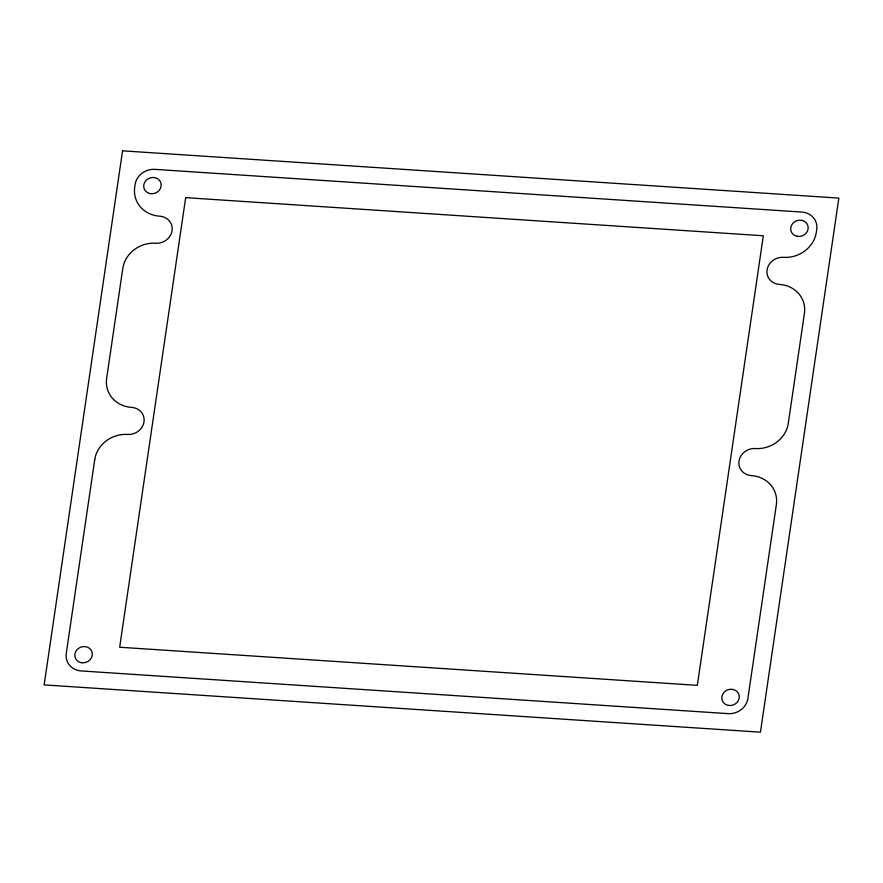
<?xml version="1.0" encoding="UTF-8"?>
<svg xmlns="http://www.w3.org/2000/svg" width="883" height="883" viewBox="0 0 883 883"><rect width="100%" height="100%" fill="white"/><g stroke="black" fill="none" stroke-linecap="round" stroke-linejoin="round"><path stroke-width="1.32" d="M122.56 150.827L44.15 684.899L760.44 732.173L838.85 198.101L122.56 150.827M94.724 459.635L66.247 653.552A17.704 16.06 -21.5 0 0 81.192 670.937L728.166 713.641A17.704 16.06 -21.5 0 0 747.879 698.53L776.356 504.612A29.503 26.766 -21.5 0 0 751.444 475.628A14.757 13.377 -21.5 0 1 738.994 461.136A14.757 13.377 -21.5 0 1 755.418 448.542A29.503 26.766 -21.5 0 0 788.276 423.365L804.424 313.41A29.503 26.766 -21.5 0 0 779.512 284.425A14.757 13.377 -21.5 0 1 767.062 269.922A14.757 13.377 -21.5 0 1 783.497 257.339A29.503 26.766 -21.5 0 0 816.356 232.163L816.753 229.448A17.704 16.06 -21.5 0 0 801.808 212.063L154.834 169.359A17.704 16.06 -21.5 0 0 135.121 184.47L134.724 187.174A29.503 26.766 -21.5 0 0 159.624 216.169A14.757 13.377 -21.5 0 1 172.086 230.662A14.757 13.377 -21.5 0 1 155.651 243.244A29.503 26.766 -21.5 0 0 122.792 268.432L106.644 378.388A29.503 26.766 -21.5 0 0 131.556 407.372A14.757 13.377 -21.5 0 1 144.006 421.864A14.757 13.377 -21.5 0 1 127.582 434.458A29.503 26.766 -21.5 0 0 94.724 459.635M185.673 197.649L119.669 647.228L697.327 685.351L763.331 235.772L185.673 197.649M728.541 705.418A8.852 8.024 -21.5 0 0 738.928 694.535A8.852 8.024 -21.5 0 0 724.181 692.206A8.852 8.024 -21.5 0 0 728.541 705.418M797.404 236.346A8.852 8.024 -21.5 0 0 807.802 225.452A8.852 8.024 -21.5 0 0 793.055 223.134A8.852 8.024 -21.5 0 0 797.404 236.346M150.441 193.642A8.852 8.024 -21.5 0 0 160.827 182.759A8.852 8.024 -21.5 0 0 146.081 180.43A8.852 8.024 -21.5 0 0 150.441 193.642M81.567 662.725A8.852 8.024 -21.5 0 0 91.953 651.842A8.852 8.024 -21.5 0 0 77.218 649.513A8.852 8.024 -21.5 0 0 81.567 662.725"/></g></svg>
